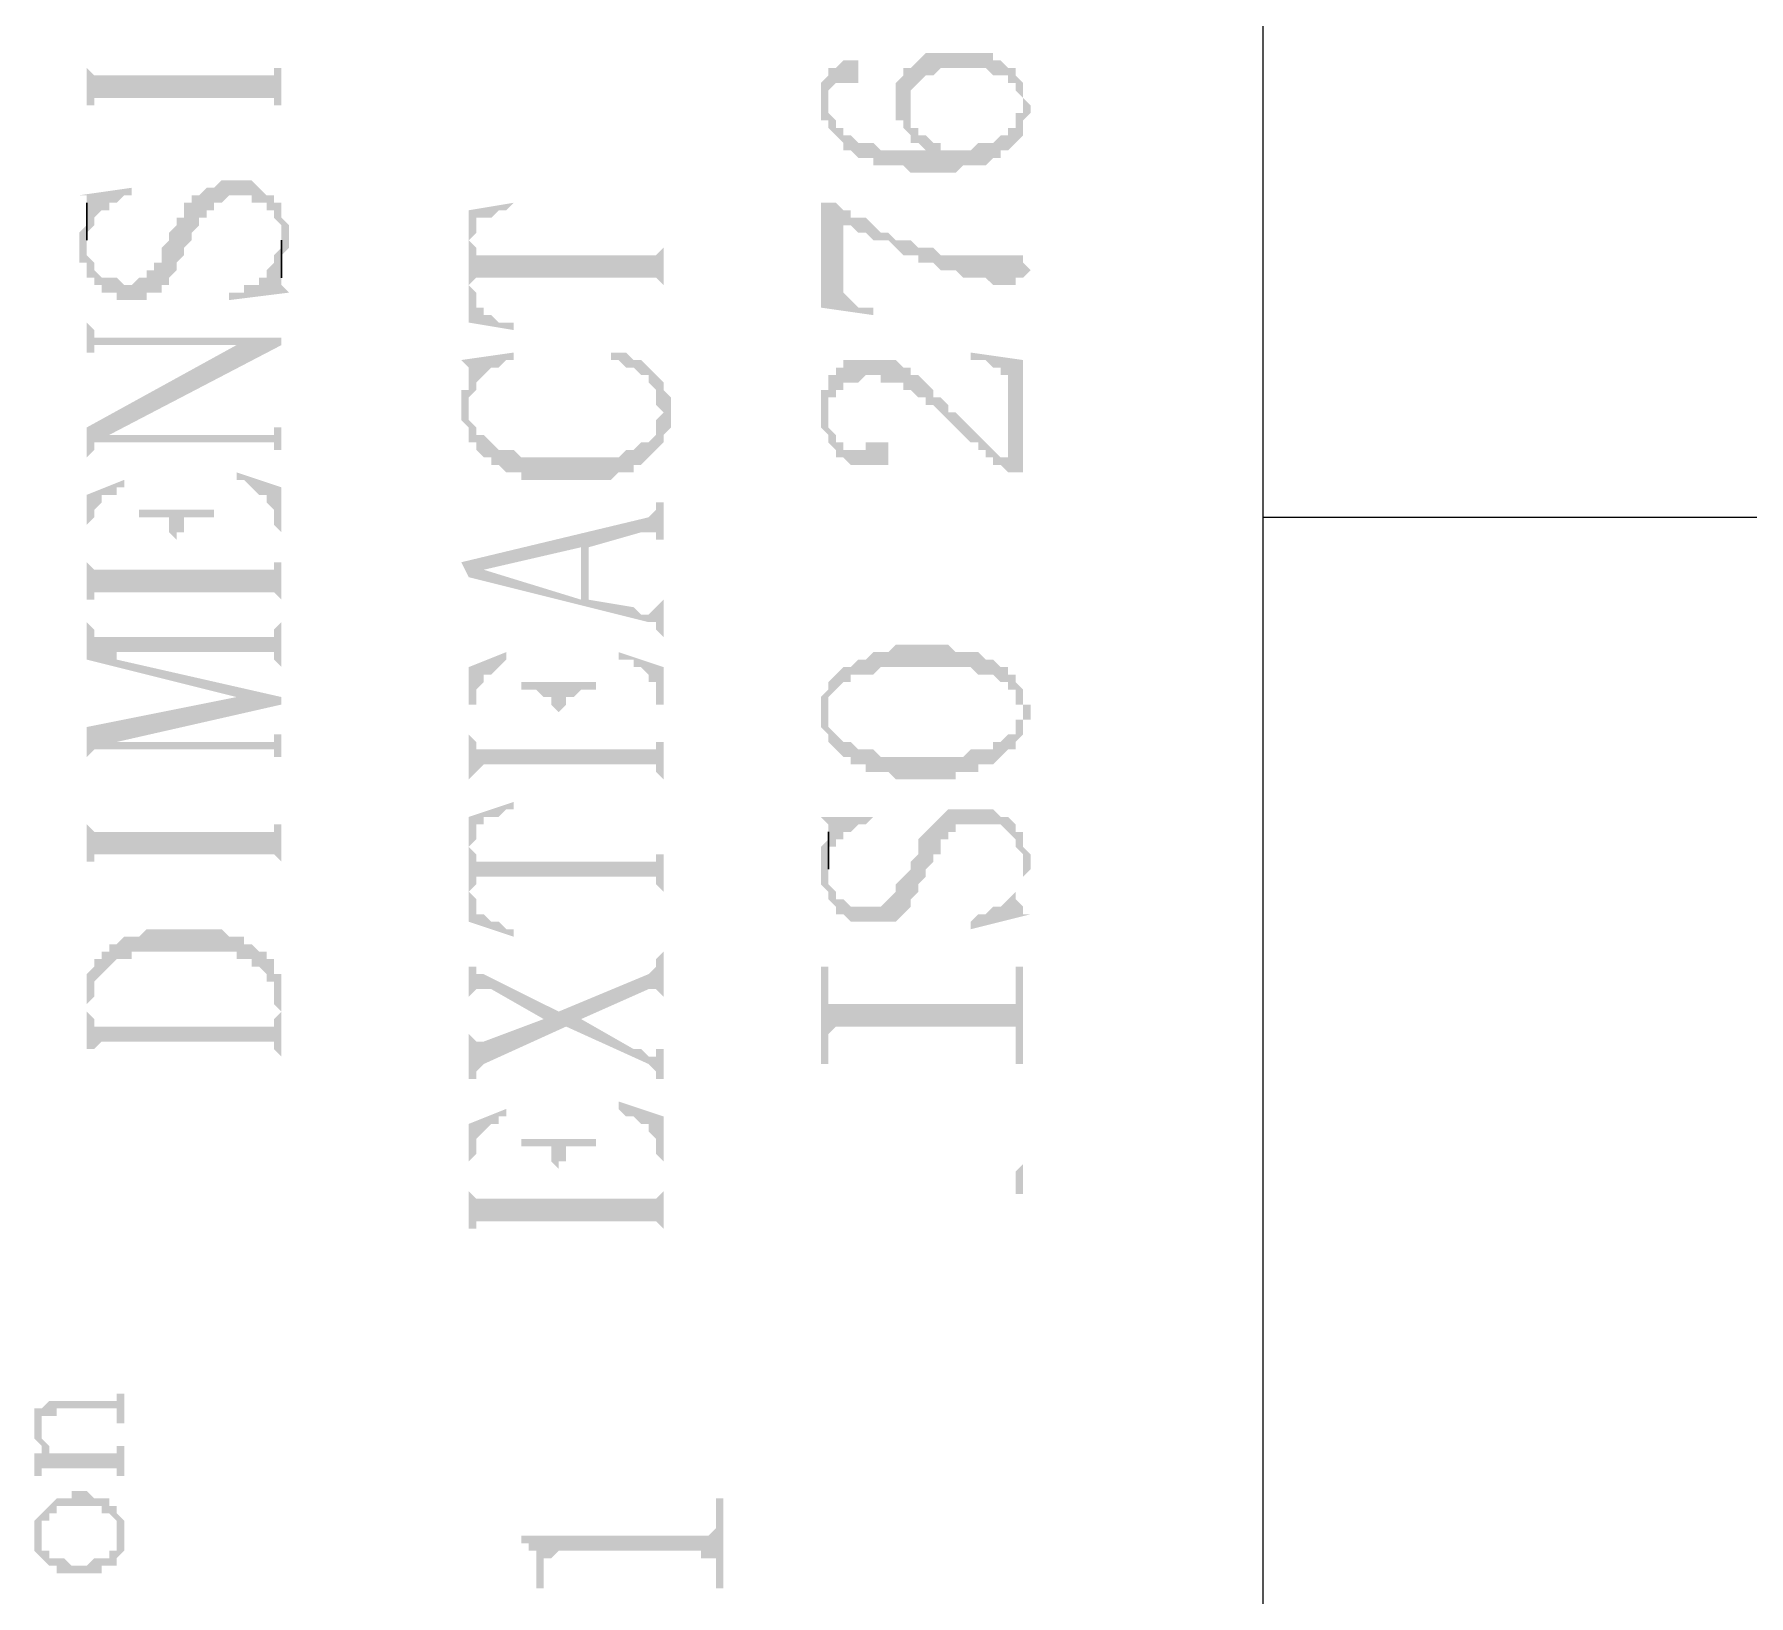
# Model space of a CAD drawing. Header units: millimetres. Extents: x 1233 to 2351, y 1180 to 1535.
# Drawn here: x 1490.08 to 1500.41, y 1251.08 to 1260.49 of the extents above; entities that cross this region are included whole.
import ezdxf

# ---------------------------------------------------------------- set-up
doc = ezdxf.new("R2010")
doc.units = ezdxf.units.MM

msp = doc.modelspace()

# ---------------------------------------------------------------- hatches: boundary and pattern name
at = {"transparency": 33554559}
for points in [[(1490.40006, 1260.46466), (1490.40006, 1259.87794), (1490.40006, 1260.05847), (1490.44519, 1260.05847), (1490.44519, 1260.1036), (1491.52837, 1260.1036), (1491.52837, 1260.05847), (1491.5735, 1260.05847), (1491.5735, 1259.87794), (1491.5735, 1260.46466), (1491.5735, 1260.28413), (1491.52837, 1260.28413), (1491.52837, 1260.239), (1490.44519, 1260.239), (1490.40006, 1260.28413)], [(1495.27434, 1260.05847), (1495.27434, 1259.9682), (1495.31947, 1259.9682), (1495.31947, 1259.92307), (1495.31947, 1259.92307), (1495.3646, 1259.87794), (1495.3646, 1260.14873), (1495.3646, 1260.14873), (1495.40973, 1260.19386), (1495.40973, 1260.19386), (1495.45486, 1260.239), (1495.5, 1260.239), (1495.54513, 1260.28413), (1495.81592, 1260.28413), (1495.86105, 1260.239), (1495.95132, 1260.239), (1495.95132, 1260.19386), (1495.99645, 1260.19386), (1495.99645, 1260.14873), (1495.99645, 1260.14873), (1496.04158, 1260.1036), (1496.04158, 1259.87794), (1496.04158, 1259.92307), (1496.04158, 1259.9682), (1496.08671, 1260.01334), (1496.08671, 1260.05847), (1496.08671, 1260.05847), (1496.04158, 1260.1036), (1496.04158, 1260.19386), (1496.04158, 1260.19386), (1495.99645, 1260.239), (1495.99645, 1260.28413), (1495.95132, 1260.28413), (1495.90619, 1260.32926), (1495.86105, 1260.32926), (1495.86105, 1260.37439), (1495.45486, 1260.37439), (1495.40973, 1260.32926), (1495.40973, 1260.32926), (1495.3646, 1260.28413), (1495.31947, 1260.28413), (1495.31947, 1260.239), (1495.31947, 1260.239), (1495.27434, 1260.19386), (1495.27434, 1260.1036)], [(1494.82301, 1260.1036), (1494.82301, 1260.05847), (1494.82301, 1259.9682), (1494.86815, 1259.9682), (1494.86815, 1259.92307), (1494.91328, 1259.87794), (1494.91328, 1259.87794), (1494.95841, 1259.83281), (1494.95841, 1259.78768), (1495.00354, 1259.78768), (1495.04867, 1259.74254), (1495.13894, 1259.74254), (1495.13894, 1259.69741), (1495.31947, 1259.69741), (1495.3646, 1259.65228), (1495.63539, 1259.65228), (1495.68052, 1259.69741), (1495.81592, 1259.69741), (1495.86105, 1259.74254), (1495.90619, 1259.74254), (1495.90619, 1259.78768), (1495.95132, 1259.78768), (1495.99645, 1259.83281), (1495.99645, 1259.83281), (1496.04158, 1259.87794), (1496.04158, 1260.05847), (1496.04158, 1260.01334), (1495.99645, 1260.01334), (1495.99645, 1259.92307), (1495.95132, 1259.92307), (1495.95132, 1259.87794), (1495.90619, 1259.87794), (1495.86105, 1259.83281), (1495.77079, 1259.83281), (1495.72566, 1259.78768), (1495.54513, 1259.78768), (1495.54513, 1259.83281), (1495.5, 1259.83281), (1495.45486, 1259.78768), (1495.18407, 1259.78768), (1495.13894, 1259.83281), (1495.04867, 1259.83281), (1495.00354, 1259.87794), (1494.95841, 1259.87794), (1494.95841, 1259.92307), (1494.91328, 1259.92307), (1494.91328, 1259.9682), (1494.86815, 1260.01334), (1494.86815, 1260.239), (1494.82301, 1260.19386), (1494.82301, 1260.14873)], [(1494.86815, 1260.239), (1494.86815, 1260.1036), (1494.86815, 1260.14873), (1494.86815, 1260.14873), (1494.91328, 1260.19386), (1495.04867, 1260.19386), (1495.04867, 1260.239), (1495.04867, 1260.32926), (1494.95841, 1260.32926), (1494.91328, 1260.28413), (1494.86815, 1260.28413)], [(1495.3646, 1259.87794), (1495.3646, 1259.83281), (1495.40973, 1259.83281), (1495.45486, 1259.78768), (1495.5, 1259.83281), (1495.45486, 1259.87794), (1495.40973, 1259.87794), (1495.40973, 1259.92307), (1495.3646, 1259.92307), (1495.3646, 1260.01334), (1495.3646, 1260.05847)], [(1490.35493, 1259.24609), (1490.35493, 1259.11069), (1490.40006, 1259.11069), (1490.40006, 1259.02043), (1490.44519, 1259.02043), (1490.44519, 1258.9753), (1490.49033, 1258.9753), (1490.49033, 1258.93016), (1490.58059, 1258.93016), (1490.58059, 1258.88503), (1490.76112, 1258.88503), (1490.76112, 1258.93016), (1490.85138, 1258.93016), (1490.85138, 1258.9753), (1490.89651, 1258.9753), (1490.89651, 1259.02043), (1490.89651, 1259.02043), (1490.94165, 1259.06556), (1490.94165, 1259.11069), (1490.98678, 1259.15582), (1490.98678, 1259.20096), (1491.03191, 1259.24609), (1491.03191, 1259.29122), (1491.07704, 1259.33635), (1491.07704, 1259.38149), (1491.12218, 1259.38149), (1491.12218, 1259.42662), (1491.16731, 1259.42662), (1491.16731, 1259.47175), (1491.21244, 1259.47175), (1491.25757, 1259.51688), (1491.39297, 1259.51688), (1491.39297, 1259.47175), (1491.48323, 1259.47175), (1491.48323, 1259.42662), (1491.52837, 1259.42662), (1491.52837, 1259.38149), (1491.52837, 1259.38149), (1491.5735, 1259.33635), (1491.5735, 1259.06556), (1491.5735, 1259.15582), (1491.61863, 1259.20096), (1491.61863, 1259.24609), (1491.61863, 1259.33635), (1491.5735, 1259.38149), (1491.5735, 1259.42662), (1491.5735, 1259.47175), (1491.52837, 1259.47175), (1491.52837, 1259.51688), (1491.48323, 1259.51688), (1491.4381, 1259.56201), (1491.4381, 1259.56201), (1491.39297, 1259.60715), (1491.21244, 1259.60715), (1491.16731, 1259.56201), (1491.12218, 1259.56201), (1491.07704, 1259.51688), (1491.03191, 1259.51688), (1491.03191, 1259.47175), (1490.98678, 1259.47175), (1490.98678, 1259.38149), (1490.94165, 1259.38149), (1490.94165, 1259.33635), (1490.89651, 1259.29122), (1490.89651, 1259.24609), (1490.85138, 1259.20096), (1490.85138, 1259.11069), (1490.80625, 1259.11069), (1490.80625, 1259.06556), (1490.76112, 1259.06556), (1490.76112, 1259.02043), (1490.71599, 1259.02043), (1490.67085, 1258.9753), (1490.62572, 1258.9753), (1490.58059, 1259.02043), (1490.49033, 1259.02043), (1490.44519, 1259.06556), (1490.44519, 1259.11069), (1490.40006, 1259.15582), (1490.40006, 1259.42662), (1490.40006, 1259.33635), (1490.35493, 1259.29122), (1490.35493, 1259.29122)], [(1490.35493, 1259.51688), (1490.40006, 1259.51688), (1490.40006, 1259.47175), (1490.40006, 1259.29122), (1490.44519, 1259.33635), (1490.44519, 1259.38149), (1490.44519, 1259.38149), (1490.49033, 1259.42662), (1490.53546, 1259.42662), (1490.53546, 1259.47175), (1490.58059, 1259.47175), (1490.62572, 1259.51688), (1490.67085, 1259.51688), (1490.67085, 1259.56201)], [(1492.7018, 1259.42662), (1492.7018, 1259.24609), (1492.7018, 1259.24609), (1492.74693, 1259.29122), (1492.74693, 1259.33635), (1492.74693, 1259.38149), (1492.8372, 1259.38149), (1492.88233, 1259.42662), (1492.92746, 1259.42662), (1492.97259, 1259.47175), (1492.97259, 1259.47175)], [(1492.7018, 1259.42662), (1492.7018, 1258.74964), (1492.97259, 1258.7045), (1492.97259, 1258.74964), (1492.88233, 1258.74964), (1492.8372, 1258.79477), (1492.79207, 1258.79477), (1492.79207, 1258.8399), (1492.74693, 1258.8399), (1492.74693, 1258.93016), (1492.7018, 1258.9753), (1492.7018, 1259.24609)], [(1494.82301, 1259.47175), (1494.82301, 1258.8399), (1495.13894, 1258.79477), (1495.13894, 1258.8399), (1495.04867, 1258.8399), (1495.00354, 1258.88503), (1495.00354, 1258.88503), (1494.95841, 1258.93016), (1494.95841, 1259.38149), (1494.91328, 1259.47175), (1494.86815, 1259.47175)], [(1494.91328, 1259.47175), (1494.95841, 1259.38149), (1494.95841, 1259.33635), (1495.00354, 1259.33635), (1495.04867, 1259.29122), (1495.09381, 1259.29122), (1495.13894, 1259.24609), (1495.2292, 1259.24609), (1495.27434, 1259.20096), (1495.27434, 1259.20096), (1495.31947, 1259.15582), (1495.40973, 1259.15582), (1495.40973, 1259.11069), (1495.5, 1259.11069), (1495.54513, 1259.06556), (1495.63539, 1259.06556), (1495.68052, 1259.02043), (1495.81592, 1259.02043), (1495.86105, 1258.9753), (1495.99645, 1258.9753), (1495.99645, 1259.02043), (1496.04158, 1259.02043), (1496.08671, 1259.06556), (1496.04158, 1259.11069), (1496.04158, 1259.15582), (1495.54513, 1259.15582), (1495.5, 1259.20096), (1495.40973, 1259.20096), (1495.3646, 1259.24609), (1495.27434, 1259.24609), (1495.2292, 1259.29122), (1495.18407, 1259.29122), (1495.13894, 1259.33635), (1495.13894, 1259.33635), (1495.09381, 1259.38149), (1495.00354, 1259.38149), (1495.00354, 1259.42662), (1494.95841, 1259.42662)], [(1491.25757, 1258.93016), (1491.25757, 1258.88503), (1491.61863, 1258.93016), (1491.5735, 1258.9753), (1491.5735, 1259.20096), (1491.52837, 1259.15582), (1491.52837, 1259.11069), (1491.52837, 1259.11069), (1491.48323, 1259.06556), (1491.48323, 1259.02043), (1491.4381, 1259.02043), (1491.4381, 1258.9753), (1491.34784, 1258.9753), (1491.34784, 1258.93016), (1491.3027, 1258.93016)], [(1492.7018, 1259.24609), (1492.7018, 1258.9753), (1492.74693, 1259.02043), (1493.83011, 1259.02043), (1493.87524, 1258.9753), (1493.87524, 1258.88503), (1493.87524, 1259.29122), (1493.87524, 1259.20096), (1493.87524, 1259.20096), (1493.83011, 1259.15582), (1492.74693, 1259.15582), (1492.74693, 1259.20096)], [(1490.40006, 1258.79477), (1490.40006, 1258.47884), (1490.40006, 1258.56911), (1490.44519, 1258.56911), (1490.44519, 1258.61424), (1491.5735, 1258.61424), (1491.5735, 1258.65937), (1490.44519, 1258.65937), (1490.44519, 1258.7045), (1490.44519, 1258.7045), (1490.40006, 1258.74964)], [(1490.40006, 1258.11778), (1490.40006, 1257.89212), (1490.40006, 1257.93726), (1490.44519, 1257.98239), (1490.44519, 1258.02752), (1490.49033, 1258.02752), (1490.53546, 1258.07265), (1491.5735, 1258.61424), (1491.3027, 1258.61424)], [(1492.65667, 1258.52397), (1492.65667, 1258.52397), (1492.7018, 1258.47884), (1492.7018, 1258.07265), (1492.7018, 1258.29831), (1492.74693, 1258.34345), (1492.74693, 1258.38858), (1492.74693, 1258.38858), (1492.79207, 1258.43371), (1492.79207, 1258.43371), (1492.8372, 1258.47884), (1492.88233, 1258.47884), (1492.92746, 1258.52397), (1492.97259, 1258.52397), (1492.97259, 1258.56911)], [(1493.55931, 1258.52397), (1493.60445, 1258.52397), (1493.64958, 1258.47884), (1493.69471, 1258.47884), (1493.73984, 1258.43371), (1493.78497, 1258.43371), (1493.78497, 1258.38858), (1493.83011, 1258.34345), (1493.83011, 1258.25318), (1493.87524, 1258.20805), (1493.87524, 1258.38858), (1493.83011, 1258.43371), (1493.83011, 1258.43371), (1493.78497, 1258.47884), (1493.78497, 1258.47884), (1493.73984, 1258.52397), (1493.69471, 1258.52397), (1493.64958, 1258.56911), (1493.55931, 1258.56911)], [(1494.82301, 1258.20805), (1494.82301, 1258.16292), (1494.82301, 1258.11778), (1494.86815, 1258.07265), (1494.86815, 1258.02752), (1494.86815, 1258.20805), (1494.86815, 1258.29831), (1494.91328, 1258.29831), (1494.91328, 1258.34345), (1494.95841, 1258.34345), (1494.95841, 1258.38858), (1495.04867, 1258.38858), (1495.09381, 1258.43371), (1495.18407, 1258.43371), (1495.18407, 1258.38858), (1495.31947, 1258.38858), (1495.31947, 1258.34345), (1495.3646, 1258.34345), (1495.40973, 1258.29831), (1495.45486, 1258.29831), (1495.45486, 1258.25318), (1495.5, 1258.25318), (1495.54513, 1258.20805), (1495.54513, 1258.20805), (1495.59026, 1258.16292), (1495.63539, 1258.11778), (1495.63539, 1258.11778), (1495.68052, 1258.07265), (1495.68052, 1258.07265), (1495.72566, 1258.02752), (1495.77079, 1258.02752), (1495.77079, 1257.98239), (1495.81592, 1257.98239), (1495.81592, 1257.93726), (1495.86105, 1257.93726), (1495.86105, 1257.89212), (1495.90619, 1257.89212), (1495.95132, 1257.84699), (1495.95132, 1257.93726), (1495.90619, 1257.93726), (1495.86105, 1257.98239), (1495.86105, 1257.98239), (1495.81592, 1258.02752), (1495.77079, 1258.07265), (1495.77079, 1258.07265), (1495.72566, 1258.11778), (1495.72566, 1258.11778), (1495.68052, 1258.16292), (1495.68052, 1258.16292), (1495.63539, 1258.20805), (1495.59026, 1258.20805), (1495.59026, 1258.25318), (1495.54513, 1258.29831), (1495.5, 1258.29831), (1495.5, 1258.34345), (1495.45486, 1258.38858), (1495.45486, 1258.38858), (1495.40973, 1258.43371), (1495.3646, 1258.43371), (1495.3646, 1258.47884), (1495.31947, 1258.47884), (1495.27434, 1258.52397), (1494.95841, 1258.52397), (1494.95841, 1258.47884), (1494.91328, 1258.47884), (1494.91328, 1258.43371), (1494.86815, 1258.43371), (1494.86815, 1258.34345), (1494.82301, 1258.34345), (1494.82301, 1258.25318)], [(1495.72566, 1258.56911), (1495.72566, 1258.52397), (1495.81592, 1258.52397), (1495.86105, 1258.47884), (1495.90619, 1258.47884), (1495.90619, 1258.43371), (1495.95132, 1258.43371), (1495.95132, 1257.84699), (1496.04158, 1257.84699), (1496.04158, 1258.52397)], [(1492.65667, 1258.25318), (1492.65667, 1258.16292), (1492.7018, 1258.11778), (1492.7018, 1258.07265), (1492.7018, 1258.43371), (1492.7018, 1258.34345), (1492.65667, 1258.34345), (1492.65667, 1258.29831)], [(1492.7018, 1258.07265), (1492.7018, 1258.02752), (1492.74693, 1258.02752), (1492.74693, 1257.98239), (1492.79207, 1257.93726), (1492.8372, 1257.93726), (1492.8372, 1257.89212), (1492.88233, 1257.89212), (1492.92746, 1257.84699), (1493.01773, 1257.84699), (1493.01773, 1257.80186), (1493.55931, 1257.80186), (1493.60445, 1257.84699), (1493.69471, 1257.84699), (1493.69471, 1257.89212), (1493.73984, 1257.89212), (1493.78497, 1257.93726), (1493.78497, 1257.93726), (1493.83011, 1257.98239), (1493.83011, 1257.98239), (1493.87524, 1258.02752), (1493.87524, 1258.07265), (1493.92037, 1258.11778), (1493.92037, 1258.16292), (1493.92037, 1258.20805), (1493.92037, 1258.29831), (1493.87524, 1258.34345), (1493.87524, 1258.38858), (1493.87524, 1258.20805), (1493.87524, 1258.20805), (1493.83011, 1258.16292), (1493.83011, 1258.11778), (1493.83011, 1258.07265), (1493.78497, 1258.02752), (1493.73984, 1258.02752), (1493.69471, 1257.98239), (1493.64958, 1257.98239), (1493.60445, 1257.93726), (1493.01773, 1257.93726), (1492.97259, 1257.98239), (1492.88233, 1257.98239), (1492.8372, 1258.02752), (1492.8372, 1258.02752), (1492.79207, 1258.07265), (1492.74693, 1258.07265), (1492.74693, 1258.11778), (1492.74693, 1258.11778), (1492.7018, 1258.16292), (1492.7018, 1258.20805), (1492.7018, 1258.20805)], [(1490.49033, 1258.02752), (1491.52837, 1258.02752), (1491.52837, 1257.98239), (1491.5735, 1257.98239), (1491.5735, 1257.89212), (1491.5735, 1258.20805), (1491.5735, 1258.11778), (1491.52837, 1258.11778), (1491.52837, 1258.07265), (1490.53546, 1258.07265)], [(1494.86815, 1258.02752), (1494.86815, 1258.02752), (1494.91328, 1257.98239), (1494.91328, 1257.93726), (1494.95841, 1257.93726), (1495.00354, 1257.89212), (1495.2292, 1257.89212), (1495.2292, 1257.98239), (1495.2292, 1258.02752), (1495.09381, 1258.02752), (1495.09381, 1257.98239), (1494.95841, 1257.98239), (1494.95841, 1258.02752), (1494.91328, 1258.02752), (1494.91328, 1258.07265), (1494.91328, 1258.07265), (1494.86815, 1258.11778), (1494.86815, 1258.20805)], [(1490.40006, 1257.7116), (1490.40006, 1257.03461), (1490.40006, 1257.53107), (1490.40006, 1257.53107), (1490.44519, 1257.5762), (1490.44519, 1257.62133), (1490.49033, 1257.66646), (1490.49033, 1257.7116), (1490.58059, 1257.7116), (1490.58059, 1257.75673), (1490.62572, 1257.75673), (1490.62572, 1257.80186)], [(1491.3027, 1257.80186), (1491.34784, 1257.80186), (1491.39297, 1257.75673), (1491.39297, 1257.75673), (1491.4381, 1257.7116), (1491.48323, 1257.7116), (1491.48323, 1257.66646), (1491.48323, 1257.66646), (1491.52837, 1257.62133), (1491.52837, 1257.53107), (1491.5735, 1257.48593), (1491.5735, 1257.03461), (1491.5735, 1257.75673), (1491.3027, 1257.84699)], [(1492.65667, 1257.30541), (1492.7018, 1257.21514), (1492.79207, 1257.26027), (1493.37878, 1257.39567), (1493.37878, 1257.07974), (1493.42392, 1257.39567), (1493.73984, 1257.48593), (1493.83011, 1257.48593), (1493.83011, 1257.4408), (1493.87524, 1257.4408), (1493.87524, 1257.39567), (1493.87524, 1257.7116), (1493.87524, 1257.66646), (1493.83011, 1257.66646), (1493.83011, 1257.62133), (1493.83011, 1257.62133), (1493.78497, 1257.5762)], [(1490.71599, 1257.62133), (1490.71599, 1257.5762), (1490.89651, 1257.5762), (1490.89651, 1257.48593), (1490.94165, 1257.4408), (1490.94165, 1257.26027), (1490.94165, 1257.48593), (1490.98678, 1257.48593), (1490.98678, 1257.5762), (1491.16731, 1257.5762), (1491.16731, 1257.62133)], [(1490.40006, 1257.07974), (1490.44519, 1257.07974), (1490.44519, 1257.12488), (1491.52837, 1257.12488), (1491.5735, 1257.07974), (1491.5735, 1257.30541), (1491.52837, 1257.30541), (1491.52837, 1257.26027), (1490.94165, 1257.26027), (1490.94165, 1257.4408), (1490.94165, 1257.26027), (1490.44519, 1257.26027), (1490.40006, 1257.30541), (1490.40006, 1257.53107)], [(1492.7018, 1257.21514), (1493.78497, 1256.94435), (1493.83011, 1256.94435), (1493.83011, 1256.89922), (1493.83011, 1256.89922), (1493.87524, 1256.85408), (1493.87524, 1257.07974), (1493.87524, 1257.07974), (1493.83011, 1257.03461), (1493.83011, 1257.03461), (1493.78497, 1256.98948), (1493.73984, 1256.98948), (1493.69471, 1257.03461), (1493.42392, 1257.07974), (1493.42392, 1257.39567), (1493.37878, 1257.07974), (1492.79207, 1257.26027), (1492.79207, 1257.26027)], [(1490.40006, 1256.94435), (1490.40006, 1256.71869), (1491.3027, 1256.49303), (1491.3027, 1256.49303), (1491.5735, 1256.44789), (1491.5735, 1256.49303), (1490.58059, 1256.71869), (1490.58059, 1256.76382), (1490.49033, 1256.85408), (1490.44519, 1256.85408), (1490.44519, 1256.89922), (1490.44519, 1256.89922), (1490.40006, 1256.94435)], [(1490.49033, 1256.85408), (1490.58059, 1256.76382), (1491.52837, 1256.76382), (1491.52837, 1256.71869), (1491.52837, 1256.71869), (1491.5735, 1256.67356), (1491.5735, 1256.94435), (1491.5735, 1256.94435), (1491.52837, 1256.89922), (1491.52837, 1256.85408), (1491.48323, 1256.85408)], [(1492.7018, 1256.67356), (1492.7018, 1255.95144), (1492.7018, 1256.44789), (1492.74693, 1256.44789), (1492.74693, 1256.53816), (1492.74693, 1256.53816), (1492.79207, 1256.58329), (1492.79207, 1256.62842), (1492.8372, 1256.62842), (1492.88233, 1256.67356), (1492.88233, 1256.67356), (1492.92746, 1256.71869), (1492.92746, 1256.76382)], [(1493.60445, 1256.71869), (1493.69471, 1256.71869), (1493.69471, 1256.67356), (1493.73984, 1256.67356), (1493.78497, 1256.62842), (1493.78497, 1256.58329), (1493.83011, 1256.58329), (1493.83011, 1256.44789), (1493.87524, 1256.44789), (1493.87524, 1255.95144), (1493.87524, 1256.67356), (1493.60445, 1256.76382)], [(1494.86815, 1256.58329), (1494.86815, 1256.40276), (1494.86815, 1256.49303), (1494.86815, 1256.49303), (1494.91328, 1256.53816), (1494.91328, 1256.53816), (1494.95841, 1256.58329), (1495.00354, 1256.58329), (1495.00354, 1256.62842), (1495.13894, 1256.62842), (1495.18407, 1256.67356), (1495.72566, 1256.67356), (1495.77079, 1256.62842), (1495.86105, 1256.62842), (1495.90619, 1256.58329), (1495.95132, 1256.58329), (1495.95132, 1256.53816), (1495.99645, 1256.53816), (1495.99645, 1256.44789), (1496.04158, 1256.44789), (1496.04158, 1256.40276), (1496.04158, 1256.53816), (1495.99645, 1256.58329), (1495.99645, 1256.62842), (1495.95132, 1256.62842), (1495.95132, 1256.67356), (1495.90619, 1256.67356), (1495.86105, 1256.71869), (1495.81592, 1256.71869), (1495.77079, 1256.76382), (1495.63539, 1256.76382), (1495.59026, 1256.80895), (1495.27434, 1256.80895), (1495.2292, 1256.76382), (1495.13894, 1256.76382), (1495.09381, 1256.71869), (1495.04867, 1256.71869), (1495.00354, 1256.67356), (1494.95841, 1256.67356), (1494.91328, 1256.62842), (1494.91328, 1256.62842)], [(1493.01773, 1256.58329), (1493.01773, 1256.53816), (1493.10799, 1256.53816), (1493.15312, 1256.49303), (1493.19826, 1256.49303), (1493.19826, 1256.44789), (1493.19826, 1256.44789), (1493.24339, 1256.40276), (1493.24339, 1256.1771), (1493.24339, 1256.40276), (1493.24339, 1256.40276), (1493.28852, 1256.44789), (1493.28852, 1256.49303), (1493.33365, 1256.49303), (1493.37878, 1256.53816), (1493.46905, 1256.53816), (1493.46905, 1256.58329)], [(1494.82301, 1256.40276), (1494.82301, 1256.35763), (1494.82301, 1256.3125), (1494.86815, 1256.26737), (1494.86815, 1256.22223), (1494.91328, 1256.1771), (1494.91328, 1256.1771), (1494.95841, 1256.13197), (1495.00354, 1256.13197), (1495.00354, 1256.08684), (1495.09381, 1256.08684), (1495.09381, 1256.04171), (1495.2292, 1256.04171), (1495.27434, 1255.99657), (1495.63539, 1255.99657), (1495.63539, 1256.04171), (1495.77079, 1256.04171), (1495.77079, 1256.08684), (1495.86105, 1256.08684), (1495.90619, 1256.13197), (1495.90619, 1256.13197), (1495.95132, 1256.1771), (1495.99645, 1256.1771), (1495.99645, 1256.22223), (1496.04158, 1256.26737), (1496.04158, 1256.35763), (1496.08671, 1256.35763), (1496.08671, 1256.44789), (1496.04158, 1256.44789), (1496.04158, 1256.53816), (1496.04158, 1256.40276), (1496.04158, 1256.35763), (1495.99645, 1256.35763), (1495.99645, 1256.26737), (1495.95132, 1256.26737), (1495.90619, 1256.22223), (1495.86105, 1256.22223), (1495.86105, 1256.1771), (1495.72566, 1256.1771), (1495.68052, 1256.13197), (1495.18407, 1256.13197), (1495.13894, 1256.1771), (1495.04867, 1256.1771), (1495.00354, 1256.22223), (1494.95841, 1256.22223), (1494.91328, 1256.26737), (1494.91328, 1256.26737), (1494.86815, 1256.3125), (1494.86815, 1256.35763), (1494.86815, 1256.58329), (1494.86815, 1256.53816), (1494.82301, 1256.49303), (1494.82301, 1256.44789)], [(1490.40006, 1256.3125), (1490.40006, 1256.08684), (1490.40006, 1256.13197), (1490.40006, 1256.13197), (1490.44519, 1256.1771), (1490.49033, 1256.1771), (1490.58059, 1256.22223), (1491.5735, 1256.44789), (1491.3027, 1256.49303)], [(1492.7018, 1255.99657), (1492.74693, 1256.04171), (1492.74693, 1256.04171), (1492.79207, 1256.08684), (1493.83011, 1256.08684), (1493.83011, 1256.04171), (1493.83011, 1256.04171), (1493.87524, 1255.99657), (1493.87524, 1256.26737), (1493.87524, 1256.22223), (1493.83011, 1256.22223), (1493.83011, 1256.1771), (1493.24339, 1256.1771), (1493.24339, 1256.40276), (1493.24339, 1256.1771), (1492.74693, 1256.1771), (1492.74693, 1256.22223), (1492.74693, 1256.22223), (1492.7018, 1256.26737), (1492.7018, 1256.44789)], [(1490.49033, 1256.1771), (1491.52837, 1256.1771), (1491.52837, 1256.13197), (1491.5735, 1256.13197), (1491.5735, 1256.08684), (1491.5735, 1256.3125), (1491.5735, 1256.26737), (1491.52837, 1256.26737), (1491.52837, 1256.22223), (1490.58059, 1256.22223)], [(1490.40006, 1255.90631), (1490.40006, 1255.31959), (1490.40006, 1255.50012), (1490.44519, 1255.50012), (1490.44519, 1255.54525), (1491.52837, 1255.54525), (1491.5735, 1255.50012), (1491.5735, 1255.31959), (1491.5735, 1255.90631), (1491.5735, 1255.72578), (1491.52837, 1255.72578), (1491.52837, 1255.68065), (1490.44519, 1255.68065), (1490.40006, 1255.72578)], [(1492.7018, 1255.77091), (1492.7018, 1255.59038), (1492.7018, 1255.59038), (1492.74693, 1255.63552), (1492.74693, 1255.72578), (1492.79207, 1255.72578), (1492.79207, 1255.77091), (1492.88233, 1255.77091), (1492.92746, 1255.81604), (1492.97259, 1255.81604), (1492.97259, 1255.86118)], [(1494.82301, 1255.45499), (1494.82301, 1255.40985), (1494.82301, 1255.36472), (1494.86815, 1255.31959), (1494.86815, 1255.27446), (1494.86815, 1255.27446), (1494.91328, 1255.22933), (1494.91328, 1255.18419), (1494.95841, 1255.18419), (1495.00354, 1255.13906), (1495.27434, 1255.13906), (1495.31947, 1255.18419), (1495.31947, 1255.18419), (1495.3646, 1255.22933), (1495.3646, 1255.27446), (1495.40973, 1255.31959), (1495.40973, 1255.36472), (1495.45486, 1255.40985), (1495.45486, 1255.45499), (1495.5, 1255.50012), (1495.5, 1255.54525), (1495.54513, 1255.54525), (1495.54513, 1255.63552), (1495.59026, 1255.63552), (1495.59026, 1255.68065), (1495.63539, 1255.68065), (1495.63539, 1255.72578), (1495.90619, 1255.72578), (1495.95132, 1255.68065), (1495.95132, 1255.68065), (1495.99645, 1255.63552), (1495.99645, 1255.59038), (1495.99645, 1255.59038), (1496.04158, 1255.54525), (1496.04158, 1255.31959), (1496.04158, 1255.36472), (1496.04158, 1255.40985), (1496.08671, 1255.45499), (1496.08671, 1255.50012), (1496.08671, 1255.54525), (1496.04158, 1255.59038), (1496.04158, 1255.68065), (1495.99645, 1255.68065), (1495.99645, 1255.72578), (1495.95132, 1255.77091), (1495.90619, 1255.77091), (1495.86105, 1255.81604), (1495.59026, 1255.81604), (1495.54513, 1255.77091), (1495.54513, 1255.77091), (1495.5, 1255.72578), (1495.5, 1255.72578), (1495.45486, 1255.68065), (1495.45486, 1255.68065), (1495.40973, 1255.63552), (1495.40973, 1255.54525), (1495.3646, 1255.50012), (1495.3646, 1255.45499), (1495.31947, 1255.40985), (1495.31947, 1255.40985), (1495.27434, 1255.36472), (1495.27434, 1255.31959), (1495.27434, 1255.31959), (1495.2292, 1255.27446), (1495.2292, 1255.27446), (1495.18407, 1255.22933), (1495.00354, 1255.22933), (1494.95841, 1255.27446), (1494.91328, 1255.27446), (1494.91328, 1255.31959), (1494.86815, 1255.36472), (1494.86815, 1255.63552), (1494.82301, 1255.59038), (1494.82301, 1255.50012)], [(1492.7018, 1255.77091), (1492.7018, 1255.13906), (1492.97259, 1255.0488), (1492.97259, 1255.09393), (1492.92746, 1255.09393), (1492.88233, 1255.13906), (1492.8372, 1255.13906), (1492.79207, 1255.18419), (1492.74693, 1255.18419), (1492.74693, 1255.22933), (1492.74693, 1255.27446), (1492.7018, 1255.31959), (1492.7018, 1255.59038)], [(1494.82301, 1255.77091), (1494.82301, 1255.77091), (1494.86815, 1255.72578), (1494.86815, 1255.54525), (1494.86815, 1255.59038), (1494.91328, 1255.59038), (1494.91328, 1255.63552), (1494.95841, 1255.63552), (1494.95841, 1255.68065), (1495.00354, 1255.68065), (1495.04867, 1255.72578), (1495.09381, 1255.72578), (1495.13894, 1255.77091), (1495.09381, 1255.77091)], [(1492.7018, 1255.59038), (1492.7018, 1255.31959), (1492.74693, 1255.36472), (1492.74693, 1255.40985), (1493.83011, 1255.40985), (1493.83011, 1255.36472), (1493.83011, 1255.36472), (1493.87524, 1255.31959), (1493.87524, 1255.27446), (1493.87524, 1255.63552), (1493.87524, 1255.54525), (1493.83011, 1255.54525), (1493.83011, 1255.50012), (1492.74693, 1255.50012), (1492.74693, 1255.54525)], [(1495.72566, 1255.13906), (1495.72566, 1255.09393), (1496.08671, 1255.18419), (1496.04158, 1255.18419), (1496.04158, 1255.22933), (1496.04158, 1255.22933), (1495.99645, 1255.27446), (1495.99645, 1255.40985), (1495.99645, 1255.36472), (1495.99645, 1255.31959), (1495.95132, 1255.27446), (1495.95132, 1255.27446), (1495.90619, 1255.22933), (1495.86105, 1255.22933), (1495.81592, 1255.18419), (1495.77079, 1255.18419)], [(1490.40006, 1254.59748), (1490.40006, 1254.28155), (1490.40006, 1254.64261), (1490.44519, 1254.68774), (1490.44519, 1254.778), (1490.49033, 1254.82314), (1490.49033, 1254.82314), (1490.53546, 1254.86827), (1490.53546, 1254.86827), (1490.58059, 1254.9134), (1490.67085, 1254.9134), (1490.67085, 1254.95853), (1491.3027, 1254.95853), (1491.3027, 1254.9134), (1491.39297, 1254.9134), (1491.39297, 1254.86827), (1491.4381, 1254.86827), (1491.48323, 1254.82314), (1491.48323, 1254.778), (1491.52837, 1254.778), (1491.52837, 1254.64261), (1491.52837, 1254.64261), (1491.5735, 1254.59748), (1491.5735, 1254.28155), (1491.5735, 1254.68774), (1491.5735, 1254.82314), (1491.52837, 1254.82314), (1491.52837, 1254.9134), (1491.48323, 1254.9134), (1491.48323, 1254.95853), (1491.4381, 1254.95853), (1491.39297, 1255.00367), (1491.34784, 1255.00367), (1491.34784, 1255.0488), (1491.25757, 1255.0488), (1491.21244, 1255.09393), (1490.76112, 1255.09393), (1490.71599, 1255.0488), (1490.62572, 1255.0488), (1490.58059, 1255.00367), (1490.53546, 1255.00367), (1490.53546, 1254.95853), (1490.49033, 1254.95853), (1490.49033, 1254.9134), (1490.44519, 1254.9134), (1490.44519, 1254.86827), (1490.40006, 1254.82314), (1490.40006, 1254.778), (1490.40006, 1254.64261)], [(1492.7018, 1254.46208), (1492.7018, 1254.14615), (1492.7018, 1254.19129), (1492.74693, 1254.19129), (1492.74693, 1254.23642), (1492.74693, 1254.23642), (1492.79207, 1254.28155), (1493.28852, 1254.50721), (1493.37878, 1254.55234), (1493.78497, 1254.73287), (1493.83011, 1254.73287), (1493.87524, 1254.68774), (1493.87524, 1254.64261), (1493.87524, 1254.95853), (1493.87524, 1254.95853), (1493.83011, 1254.9134), (1493.83011, 1254.86827), (1493.83011, 1254.86827), (1493.78497, 1254.82314), (1493.24339, 1254.59748), (1493.15312, 1254.55234), (1492.79207, 1254.41695), (1492.74693, 1254.41695), (1492.7018, 1254.46208)], [(1492.7018, 1254.9134), (1492.7018, 1254.64261), (1492.7018, 1254.68774), (1492.74693, 1254.73287), (1492.8372, 1254.73287), (1493.15312, 1254.55234), (1493.24339, 1254.59748), (1492.79207, 1254.82314), (1492.74693, 1254.82314), (1492.74693, 1254.86827), (1492.7018, 1254.86827)], [(1494.82301, 1254.86827), (1494.82301, 1254.28155), (1494.86815, 1254.28155), (1494.86815, 1254.46208), (1494.86815, 1254.46208), (1494.91328, 1254.50721), (1495.99645, 1254.50721), (1495.99645, 1254.28155), (1496.04158, 1254.28155), (1496.04158, 1254.86827), (1495.99645, 1254.86827), (1495.99645, 1254.68774), (1495.99645, 1254.64261), (1494.86815, 1254.64261), (1494.86815, 1254.86827)], [(1490.40006, 1254.32668), (1490.40006, 1254.37181), (1490.44519, 1254.37181), (1490.49033, 1254.41695), (1491.52837, 1254.41695), (1491.52837, 1254.37181), (1491.52837, 1254.37181), (1491.5735, 1254.32668), (1491.5735, 1254.59748), (1491.52837, 1254.55234), (1491.52837, 1254.50721), (1490.44519, 1254.50721), (1490.44519, 1254.55234), (1490.44519, 1254.55234), (1490.40006, 1254.59748)], [(1493.28852, 1254.50721), (1493.78497, 1254.28155), (1493.78497, 1254.28155), (1493.83011, 1254.23642), (1493.83011, 1254.19129), (1493.87524, 1254.19129), (1493.87524, 1254.14615), (1493.87524, 1254.41695), (1493.87524, 1254.37181), (1493.83011, 1254.37181), (1493.83011, 1254.32668), (1493.78497, 1254.32668), (1493.73984, 1254.37181), (1493.69471, 1254.37181), (1493.37878, 1254.55234)], [(1493.60445, 1254.01076), (1493.60445, 1254.01076), (1493.64958, 1253.96563), (1493.69471, 1253.96563), (1493.73984, 1253.92049), (1493.78497, 1253.92049), (1493.78497, 1253.87536), (1493.78497, 1253.87536), (1493.83011, 1253.83023), (1493.83011, 1253.73996), (1493.87524, 1253.69483), (1493.87524, 1253.24351), (1493.87524, 1253.96563), (1493.60445, 1254.05589)], [(1492.7018, 1253.92049), (1492.7018, 1253.24351), (1492.7018, 1253.69483), (1492.74693, 1253.73996), (1492.74693, 1253.83023), (1492.79207, 1253.87536), (1492.79207, 1253.87536), (1492.8372, 1253.92049), (1492.88233, 1253.92049), (1492.88233, 1253.96563), (1492.92746, 1253.96563), (1492.92746, 1254.01076)], [(1493.01773, 1253.83023), (1493.01773, 1253.7851), (1493.19826, 1253.7851), (1493.19826, 1253.73996), (1493.19826, 1253.69483), (1493.24339, 1253.6497), (1493.24339, 1253.46917), (1493.24339, 1253.69483), (1493.28852, 1253.69483), (1493.28852, 1253.7851), (1493.46905, 1253.7851), (1493.46905, 1253.83023)], [(1495.99645, 1253.63307), (1495.99645, 1253.49767), (1496.04158, 1253.49767), (1496.04158, 1253.72333), (1496.04158, 1253.6782)], [(1492.7018, 1253.28864), (1492.74693, 1253.28864), (1492.74693, 1253.33377), (1493.83011, 1253.33377), (1493.87524, 1253.28864), (1493.87524, 1253.5143), (1493.87524, 1253.5143), (1493.83011, 1253.46917), (1493.24339, 1253.46917), (1493.24339, 1253.6497), (1493.24339, 1253.46917), (1492.74693, 1253.46917), (1492.7018, 1253.5143), (1492.7018, 1253.69483)], [(1490.12927, 1252.20547), (1490.12927, 1252.07007), (1490.12927, 1252.11521), (1490.12927, 1252.16034), (1490.21953, 1252.16034), (1490.21953, 1252.20547), (1490.58059, 1252.20547), (1490.58059, 1252.16034), (1490.58059, 1252.11521), (1490.62572, 1252.11521), (1490.62572, 1252.29573), (1490.58059, 1252.29573), (1490.58059, 1252.2506), (1490.1744, 1252.2506), (1490.12927, 1252.20547)], [(1490.08414, 1252.11521), (1490.08414, 1252.07007), (1490.08414, 1252.02494), (1490.08414, 1252.02494), (1490.12927, 1251.97981), (1490.12927, 1251.93468), (1490.1744, 1251.93468), (1490.1744, 1251.97981), (1490.1744, 1251.97981), (1490.12927, 1252.02494), (1490.12927, 1252.07007), (1490.12927, 1252.20547), (1490.08414, 1252.20547), (1490.08414, 1252.16034)], [(1490.08414, 1251.93468), (1490.08414, 1251.88955), (1490.08414, 1251.84441), (1490.08414, 1251.79928), (1490.12927, 1251.79928), (1490.12927, 1251.84441), (1490.58059, 1251.84441), (1490.58059, 1251.79928), (1490.62572, 1251.79928), (1490.62572, 1251.97981), (1490.58059, 1251.97981), (1490.58059, 1251.93468), (1490.1744, 1251.93468)], [(1490.12927, 1251.57362), (1490.12927, 1251.43822), (1490.12927, 1251.48336), (1490.12927, 1251.52849), (1490.1744, 1251.52849), (1490.1744, 1251.57362), (1490.21953, 1251.57362), (1490.21953, 1251.61875), (1490.49033, 1251.61875), (1490.49033, 1251.57362), (1490.53546, 1251.57362), (1490.58059, 1251.52849), (1490.58059, 1251.48336), (1490.58059, 1251.43822), (1490.62572, 1251.34796), (1490.62572, 1251.39309), (1490.62572, 1251.43822), (1490.62572, 1251.48336), (1490.62572, 1251.52849), (1490.62572, 1251.52849), (1490.58059, 1251.57362), (1490.58059, 1251.61875), (1490.53546, 1251.61875), (1490.53546, 1251.66388), (1490.44519, 1251.66388), (1490.40006, 1251.70902), (1490.3098, 1251.70902), (1490.3098, 1251.66388), (1490.21953, 1251.66388), (1490.1744, 1251.61875), (1490.1744, 1251.61875), (1490.12927, 1251.57362)], [(1493.01773, 1251.43822), (1493.01773, 1251.39309), (1493.06286, 1251.39309), (1493.06286, 1251.34796), (1493.10799, 1251.34796), (1493.10799, 1251.21256), (1493.10799, 1251.1223), (1493.15312, 1251.1223), (1493.15312, 1251.30283), (1493.19826, 1251.30283), (1493.24339, 1251.34796), (1494.1009, 1251.34796), (1494.1009, 1251.30283), (1494.19116, 1251.30283), (1494.19116, 1251.21256), (1494.19116, 1251.1223), (1494.2363, 1251.1223), (1494.2363, 1251.66388), (1494.19116, 1251.66388), (1494.19116, 1251.48336), (1494.19116, 1251.48336), (1494.14603, 1251.43822), (1494.1009, 1251.43822)], [(1490.08414, 1251.43822), (1490.08414, 1251.39309), (1490.08414, 1251.34796), (1490.08414, 1251.34796), (1490.12927, 1251.30283), (1490.12927, 1251.30283), (1490.1744, 1251.25769), (1490.21953, 1251.25769), (1490.21953, 1251.21256), (1490.49033, 1251.21256), (1490.49033, 1251.25769), (1490.58059, 1251.25769), (1490.58059, 1251.30283), (1490.58059, 1251.30283), (1490.62572, 1251.34796), (1490.58059, 1251.43822), (1490.58059, 1251.39309), (1490.58059, 1251.34796), (1490.53546, 1251.34796), (1490.53546, 1251.30283), (1490.44519, 1251.30283), (1490.40006, 1251.25769), (1490.3098, 1251.25769), (1490.26466, 1251.30283), (1490.1744, 1251.30283), (1490.1744, 1251.34796), (1490.12927, 1251.34796), (1490.12927, 1251.39309), (1490.12927, 1251.43822), (1490.12927, 1251.57362), (1490.08414, 1251.52849), (1490.08414, 1251.48336), (1490.08414, 1251.48336)]]:
    msp.add_hatch(color=256, dxfattribs=at).paths.add_polyline_path(points)

# ---------------------------------------------------------------- linework, layer by layer
for points in [[(1497.48581, 1528.92707), (1497.48581, 1242.18613)], [(1497.48581, 1257.5762), (1846.55628, 1257.5762)]]:
    msp.add_lwpolyline(points)
for points in [[(1490.40006, 1259.42662), (1490.40006, 1259.24609), (1490.40006, 1259.47175)], [(1491.5735, 1259.20096), (1491.5735, 1259.02043), (1491.5735, 1259.06556), (1491.5735, 1259.24609)], [(1494.86815, 1255.63552), (1494.86815, 1255.45499), (1494.86815, 1255.68065), (1494.86815, 1255.68065)]]:
    msp.add_lwpolyline(points, close=True)

doc.saveas('drawing.dxf')
